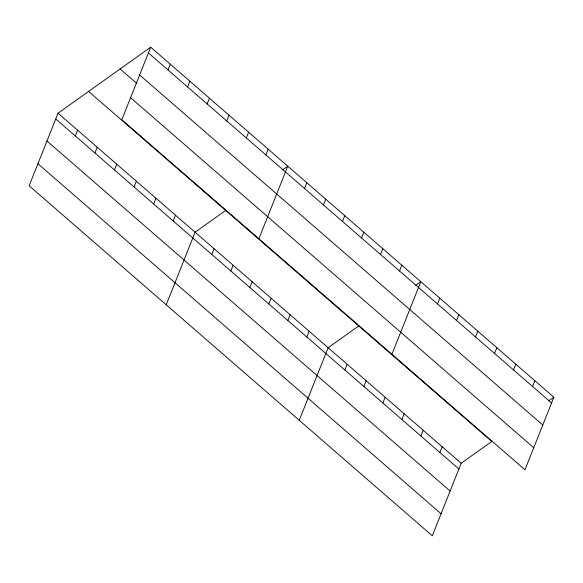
<?xml version="1.0" encoding="UTF-8"?>
<svg xmlns="http://www.w3.org/2000/svg" width="583" height="583" viewBox="0 0 583 583"><rect width="100%" height="100%" fill="white"/><g stroke="black" fill="none" stroke-linecap="round" stroke-linejoin="round"><path stroke-width="0.87" d="M150.691 47.179L121.818 119.748L524.97 469.781L553.85 397.22L150.691 47.179L58.03 113.219L29.15 185.78L432.309 535.821L461.182 463.252L491.76 441.462L88.609 91.429M75.316 135.977L77.612 130.22M94.898 152.979L97.193 147.222M114.479 169.981L116.775 164.224M167.984 69.938L170.272 64.181M134.061 186.983L136.356 181.226M187.566 86.94L189.861 81.183M153.642 203.984L155.938 198.227M207.147 103.942L209.443 98.184M173.231 220.986L175.519 215.229M226.729 120.943L229.024 115.186M166.221 304.792L195.101 232.231L225.679 210.441M246.31 137.945L248.606 132.188M211.818 254.487L214.107 248.73M265.892 154.947L268.187 149.19M230.824 270.993L233.113 265.236M258.888 238.76L287.769 166.191L282.668 169.828M249.83 287.492L252.118 281.735M304.486 188.447L306.775 182.698M268.836 303.991L271.124 298.241M323.492 204.954L325.78 199.197M287.842 320.497L290.13 314.74M342.498 221.453L344.786 215.695M306.847 336.996L309.136 331.239M361.504 237.951L363.792 232.202M299.261 420.307L328.142 347.745L358.72 325.948M380.51 254.458L382.798 248.701M344.859 370.001L347.147 364.244M399.515 270.957L401.804 265.207M363.865 386.5L366.153 380.75M391.929 354.267L420.809 281.706L415.715 285.335M382.871 403.006L385.159 397.249M437.527 303.962L439.815 298.204M401.876 419.505L404.165 413.748M456.533 320.461L458.821 314.711M420.882 436.004L423.171 430.254M475.539 336.967L477.827 331.21M439.888 452.51L442.176 446.753M494.544 353.466L496.833 347.708M513.55 369.972L515.838 364.215M532.556 386.471L534.844 380.714M548.756 400.849L553.85 397.22M148.403 52.936L551.562 402.97M139.629 74.981L542.788 425.022M120.113 68.976L136.998 83.631M130.592 97.696L533.744 447.737M58.03 113.219L461.182 463.252M55.735 118.976L458.894 469.009M46.961 141.02L450.12 491.054M37.924 163.736L441.083 513.769"/></g></svg>
